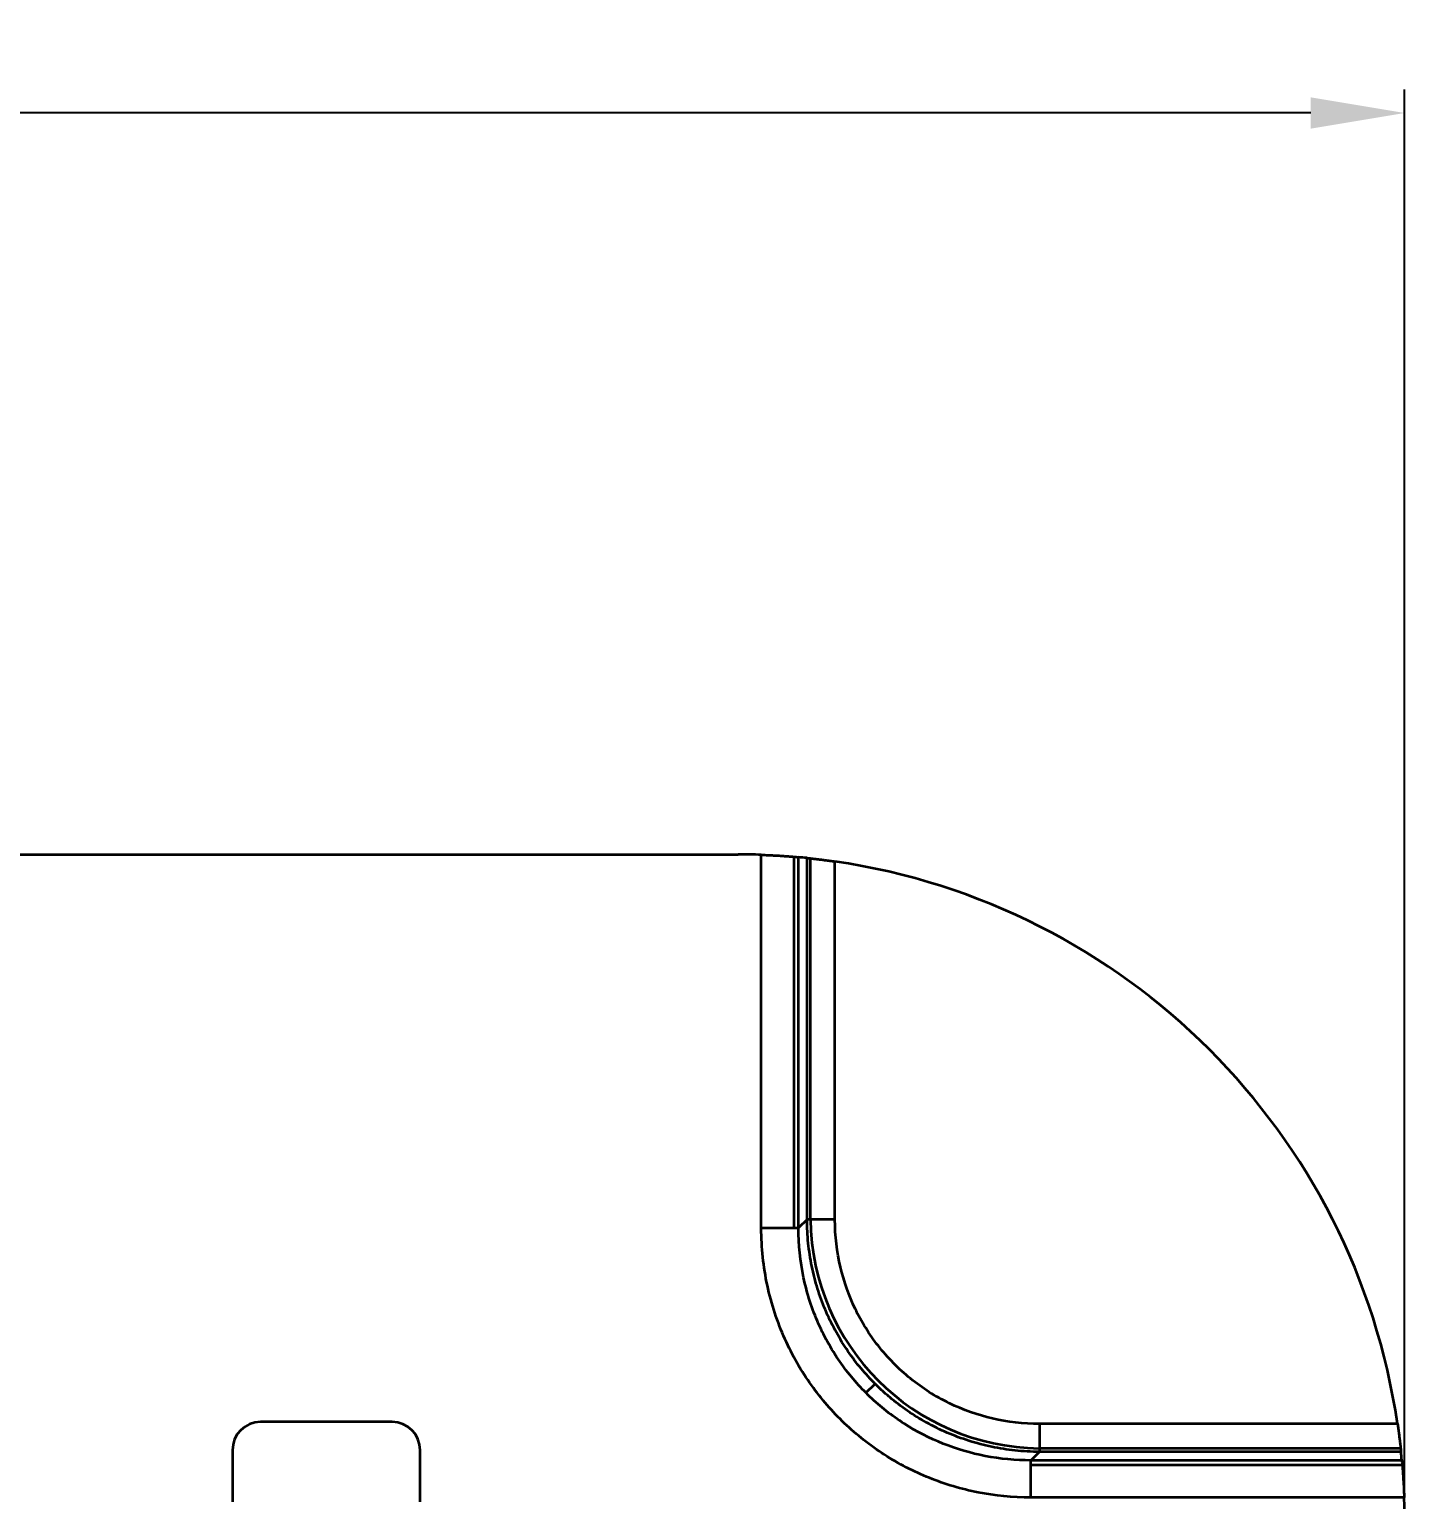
# Model space of a CAD drawing. Header units: millimetres. Extents: x 256 to 2096, y 1004 to 2403.
# Drawn here: x 841 to 987.5, y 1467.6 to 1624.3 of the extents above; entities that cross this region are included whole.
import ezdxf

# ---------------------------------------------------------------- set-up
doc = ezdxf.new("R2010")
doc.units = ezdxf.units.MM
doc.layers.add('1', color=7, linetype='Continuous', true_color=0xffffff)
doc.layers.add('dim', color=82, linetype='Continuous', lineweight=9)
doc.dimstyles.get("Standard").update_dxf_attribs({"dimscale": 5, "dimtxt": 0.18, "dimasz": 0.18, "dimexe": 0.18, "dimexo": 0.0625, "dimgap": 0.09, "dimtad": 0, "dimtoh": 1, "dimzin": 0, "dimdsep": 46, "dimtxsty": 'Standard', "dimcen": 0.09, "dimadec": 0, "dimazin": 0, "dimtfac": 1, "dimtofl": 0, "dimtmove": 0, "dimatfit": 3, "dimfxl": 0, "dimtolj": 1, "dimtzin": 0, "dimarcsym": 0})

# ---------------------------------------------------------------- blocks, each defined once
blk = doc.blocks.new('*D6')
at = {"layer": 'Defpoints', "color": 0, "lineweight": 18, "transparency": 16777216}
for p in [(357.46, 1615.38), (987.46, 1465.38), (357.46, 1457.08)]:
    blk.add_point(p, dxfattribs=at)
at = {"layer": 'dim', "color": 0, "lineweight": -2, "transparency": 16777216}
for p, q in [((357.46, 1459.58), (357.46, 1617.88)), ((987.46, 1467.88), (987.46, 1617.88)), ((367.46, 1615.38), (626.63, 1615.38)), ((977.46, 1615.38), (718.3, 1615.38))]:
    blk.add_line(p, q, dxfattribs=at)
at = {"layer": 'dim', "color": 0, "lineweight": 18, "transparency": 16777216}
for points in [[(367.46, 1617.05), (367.46, 1613.71), (357.46, 1615.38)], [(977.46, 1617.05), (977.46, 1613.71), (987.46, 1615.38)]]:
    blk.add_solid(points, dxfattribs=at)
at = {"layer": 'dim', "color": 0, "lineweight": 18, "transparency": 16777216, "insert": (672.46, 1615.38), "char_height": 12.5, "attachment_point": 5}
blk.add_mtext('\\A1;630.00{\\H7.5;\\S-0.10^ -0.15;}', dxfattribs=at)

msp = doc.modelspace()

# ---------------------------------------------------------------- linework, layer by layer
at = {"layer": '1', "color": 7, "linetype": 'Continuous', "lineweight": 35}
for p, q in [((428.463, 1536.376), (916.463, 1536.376)), ((918.936, 1496.567), (918.936, 1536.333)), ((922.413, 1536.127), (922.413, 1496.567)), ((922.897, 1496.567), (922.897, 1536.084)), ((923.806, 1497.476), (923.806, 1535.996)), ((924.169, 1497.476), (924.169, 1535.957)), ((926.777, 1497.476), (926.777, 1535.623)), ((918.936, 1496.567), (922.897, 1496.567)), ((923.806, 1497.476), (922.897, 1496.567)), ((926.777, 1497.476), (923.806, 1497.476)), ((930.088, 1479.001), (931.052, 1479.965)), ((879.597, 1475.904), (865.597, 1475.904)), ((986.71, 1475.691), (948.563, 1475.691)), ((948.563, 1475.691), (948.563, 1472.72)), ((862.597, 1472.904), (862.597, 1467.404)), ((882.597, 1467.404), (882.597, 1472.904)), ((948.563, 1472.72), (947.653, 1471.81)), ((987.044, 1473.083), (948.563, 1473.083)), ((987.082, 1472.72), (948.563, 1472.72)), ((987.171, 1471.81), (947.653, 1471.81)), ((947.653, 1467.849), (947.653, 1471.81)), ((947.653, 1471.326), (987.213, 1471.326)), ((987.42, 1467.849), (947.653, 1467.849))]:
    msp.add_line(p, q, dxfattribs=at)
for centre, radius, start, end in [((916.463, 1465.376), 71, 88.00444, 89.99998), ((916.463, 1465.376), 71, 8.35288, 81.64712), ((865.597, 1472.904), 3, 90, 180), ((879.597, 1472.904), 3, 360, 90), ((916.463, 1465.376), 71, 0, 1.99556)]:
    msp.add_arc(centre, radius, start, end, dxfattribs=at)
msp.add_ellipse((949.415, 1498.328), major_axis=(-18.023, -18.023), ratio=0.9808148, start_param=5.521854, end_param=7.0445166, dxfattribs=at)
for points, knots in [([(918.936, 1536.333), (919.056, 1536.329), (919.175, 1536.325), (919.413, 1536.315), (919.648, 1536.305), (919.88, 1536.294), (920.052, 1536.286), (920.109, 1536.283), (920.223, 1536.277), (920.28, 1536.274), (920.449, 1536.265), (920.668, 1536.252), (920.982, 1536.233), (921.181, 1536.22), (921.326, 1536.21), (921.374, 1536.206), (921.444, 1536.201), (921.468, 1536.2), (921.514, 1536.197), (921.628, 1536.188), (921.822, 1536.174), (922.057, 1536.156), (922.198, 1536.144), (922.281, 1536.138), (922.297, 1536.136), (922.329, 1536.134), (922.345, 1536.132), (922.392, 1536.128), (922.421, 1536.126), (922.507, 1536.119), (922.611, 1536.11), (922.738, 1536.099), (922.803, 1536.093), (922.837, 1536.09), (922.844, 1536.089), (922.856, 1536.088), (922.874, 1536.086), (922.888, 1536.085), (922.897, 1536.084)], [0, 0, 0, 0, 0.0625, 0.0625, 0.125, 0.1875, 0.1875, 0.21875, 0.21875, 0.25, 0.25, 0.3125, 0.375, 0.4375, 0.4375, 0.46875, 0.46875, 0.484375, 0.484375, 0.5, 0.5625, 0.625, 0.6875, 0.6875, 0.703125, 0.703125, 0.71875, 0.71875, 0.75, 0.75, 0.8125, 0.875, 0.9375, 0.9375, 0.953125, 0.953125, 0.96875, 1, 1, 1, 1]), ([(923.806, 1535.996), (923.819, 1535.994), (923.852, 1535.991), (923.925, 1535.983), (923.989, 1535.976), (924.042, 1535.971), (924.061, 1535.969), (924.1, 1535.964), (924.121, 1535.962), (924.229, 1535.95), (924.328, 1535.939), (924.496, 1535.92), (924.555, 1535.914), (924.649, 1535.903), (924.681, 1535.899), (924.746, 1535.892), (924.78, 1535.888), (924.949, 1535.868), (925.094, 1535.85), (925.323, 1535.821), (925.402, 1535.811), (925.524, 1535.796), (925.565, 1535.791), (925.647, 1535.78), (925.689, 1535.774), (925.898, 1535.747), (926.069, 1535.724), (926.331, 1535.687), (926.419, 1535.675), (926.598, 1535.649), (926.688, 1535.636), (926.777, 1535.623)], [0, 0, 0, 0, 0.0625, 0.125, 0.1875, 0.1875, 0.21875, 0.21875, 0.25, 0.25, 0.375, 0.375, 0.4375, 0.4375, 0.46875, 0.46875, 0.5, 0.5, 0.625, 0.625, 0.6875, 0.6875, 0.71875, 0.71875, 0.75, 0.75, 0.875, 0.875, 0.9375, 0.9375, 1, 1, 1, 1]), ([(947.653, 1471.81), (946.023, 1471.805), (942.829, 1472.105), (938.257, 1473.447), (934.088, 1475.591), (930.41, 1478.479), (927.294, 1482.072), (924.845, 1486.362), (923.251, 1491.28), (922.891, 1494.793), (922.897, 1496.567)], [0, 0, 0, 0, 0.125469, 0.2454469, 0.365313, 0.4849133, 0.6041579, 0.7302459, 0.8634688, 1, 1, 1, 1]), ([(948.563, 1472.72), (947.697, 1472.722), (946.837, 1472.768), (945.138, 1472.948), (944.3, 1473.08), (942.652, 1473.426), (941.842, 1473.639), (940.26, 1474.142), (939.487, 1474.431), (937.985, 1475.079), (937.255, 1475.438), (935.843, 1476.219), (935.161, 1476.641), (933.851, 1477.543), (933.222, 1478.022), (932.322, 1478.779), (932.029, 1479.037), (931.6, 1479.434), (931.388, 1479.634), (931.146, 1479.872), (931.026, 1479.991), (930.967, 1480.051), (930.937, 1480.082), (930.922, 1480.097), (930.915, 1480.104), (930.912, 1480.107), (930.91, 1480.11), (930.908, 1480.111), (930.376, 1480.652), (929.867, 1481.22), (928.896, 1482.41), (928.435, 1483.032), (927.569, 1484.326), (927.163, 1484.999), (926.413, 1486.389), (926.069, 1487.107), (925.447, 1488.584), (925.17, 1489.342), (924.688, 1490.895), (924.483, 1491.688), (924.152, 1493.303), (924.025, 1494.124), (923.853, 1495.787), (923.808, 1496.629), (923.806, 1497.476)], [0, 0, 0, 0, 0.0625, 0.0625, 0.125, 0.125, 0.1875, 0.1875, 0.25, 0.25, 0.3125, 0.3125, 0.375, 0.375, 0.4375, 0.4375, 0.46875, 0.46875, 0.484375, 0.4921875, 0.4960938, 0.4980469, 0.4990234, 0.4995117, 0.4997559, 0.4998779, 0.4998779, 0.5, 0.5, 0.5625, 0.5625, 0.625, 0.625, 0.6875, 0.6875, 0.75, 0.75, 0.8125, 0.8125, 0.875, 0.875, 0.9375, 0.9375, 1, 1, 1, 1]), ([(986.71, 1475.691), (986.736, 1475.511), (986.762, 1475.334), (986.798, 1475.073), (986.81, 1474.986), (986.827, 1474.857), (986.833, 1474.815), (986.844, 1474.729), (986.85, 1474.687), (986.878, 1474.476), (986.898, 1474.316), (986.927, 1474.086), (986.936, 1474.012), (986.949, 1473.903), (986.954, 1473.867), (986.96, 1473.814), (986.962, 1473.796), (986.966, 1473.762), (986.968, 1473.744), (986.986, 1473.592), (987.001, 1473.468), (987.02, 1473.3), (987.026, 1473.247), (987.033, 1473.184), (987.034, 1473.172), (987.037, 1473.147), (987.038, 1473.135), (987.042, 1473.1), (987.044, 1473.078), (987.056, 1472.97), (987.064, 1472.899), (987.072, 1472.815), (987.075, 1472.79), (987.078, 1472.759), (987.079, 1472.75), (987.081, 1472.733), (987.082, 1472.726), (987.082, 1472.72)], [0, 0, 0, 0, 0.125, 0.125, 0.1875, 0.1875, 0.21875, 0.21875, 0.25, 0.25, 0.375, 0.375, 0.4375, 0.4375, 0.46875, 0.46875, 0.484375, 0.484375, 0.5, 0.5, 0.625, 0.625, 0.6875, 0.6875, 0.703125, 0.703125, 0.71875, 0.71875, 0.75, 0.75, 0.875, 0.875, 0.9375, 0.9375, 0.96875, 0.96875, 1, 1, 1, 1]), ([(987.171, 1471.81), (987.173, 1471.793), (987.175, 1471.771), (987.179, 1471.717), (987.185, 1471.653), (987.193, 1471.568), (987.199, 1471.497), (987.201, 1471.472), (987.206, 1471.42), (987.208, 1471.392), (987.215, 1471.306), (987.225, 1471.183), (987.242, 1470.973), (987.255, 1470.816), (987.264, 1470.692), (987.267, 1470.649), (987.274, 1470.562), (987.277, 1470.518), (987.287, 1470.383), (987.3, 1470.196), (987.319, 1469.899), (987.332, 1469.689), (987.34, 1469.554), (987.342, 1469.527), (987.345, 1469.472), (987.347, 1469.445), (987.351, 1469.362), (987.354, 1469.306), (987.364, 1469.139), (987.375, 1468.913), (987.392, 1468.566), (987.402, 1468.329), (987.409, 1468.149), (987.411, 1468.089), (987.416, 1467.969), (987.418, 1467.909), (987.42, 1467.849)], [0, 0, 0, 0, 0.0625, 0.0625, 0.125, 0.1875, 0.1875, 0.21875, 0.21875, 0.25, 0.25, 0.3125, 0.375, 0.4375, 0.4375, 0.46875, 0.46875, 0.5, 0.5, 0.5625, 0.625, 0.6875, 0.6875, 0.703125, 0.703125, 0.71875, 0.71875, 0.75, 0.75, 0.8125, 0.875, 0.9375, 0.9375, 0.96875, 0.96875, 1, 1, 1, 1])]:
    msp.add_open_spline(points, degree=3, knots=knots, dxfattribs=at)
for points in [[(923.806, 1535.996), (923.503, 1536.027), (923.2, 1536.057), (922.897, 1536.084)], [(947.653, 1467.849), (945.704, 1467.849), (941.947, 1468.238), (936.79, 1469.775), (931.946, 1472.268), (927.673, 1475.643), (924.177, 1479.654), (921.289, 1484.598), (919.376, 1490.402), (918.936, 1494.459), (918.936, 1496.567)], [(948.563, 1475.691), (946.838, 1475.691), (943.518, 1476.085), (938.883, 1477.729), (934.716, 1480.364), (931.227, 1483.936), (928.805, 1487.871), (927.207, 1492.3), (926.777, 1495.684), (926.777, 1497.476)], [(987.171, 1471.81), (987.144, 1472.113), (987.114, 1472.416), (987.082, 1472.72)]]:
    msp.add_open_spline(points, degree=3, dxfattribs=at)

# ---------------------------------------------------------------- dimensions: what is measured, and where the dimension line sits
at = {"layer": 'dim', "lineweight": 18}
dim = msp.add_linear_dim(base=(357.463, 1615.379), p1=(987.463, 1465.376), p2=(357.463, 1457.081), dimstyle='Standard', override={"dimtxt": 2.5, "dimasz": 2, "dimexe": 0.49975, "dimexo": 0.49975, "dimgap": 0.49975, "dimtol": 1, "dimlim": 0, "dimtp": -0.1, "dimtm": 0.15, "dimtfac": 0.6, "dimtdec": 2, "dimtolj": 1}, dxfattribs=at)
dim.commit()
dim.dimension.update_dxf_attribs({"geometry": '*D6', "text_midpoint": (672.463, 1615.379)})

doc.saveas('drawing.dxf')
